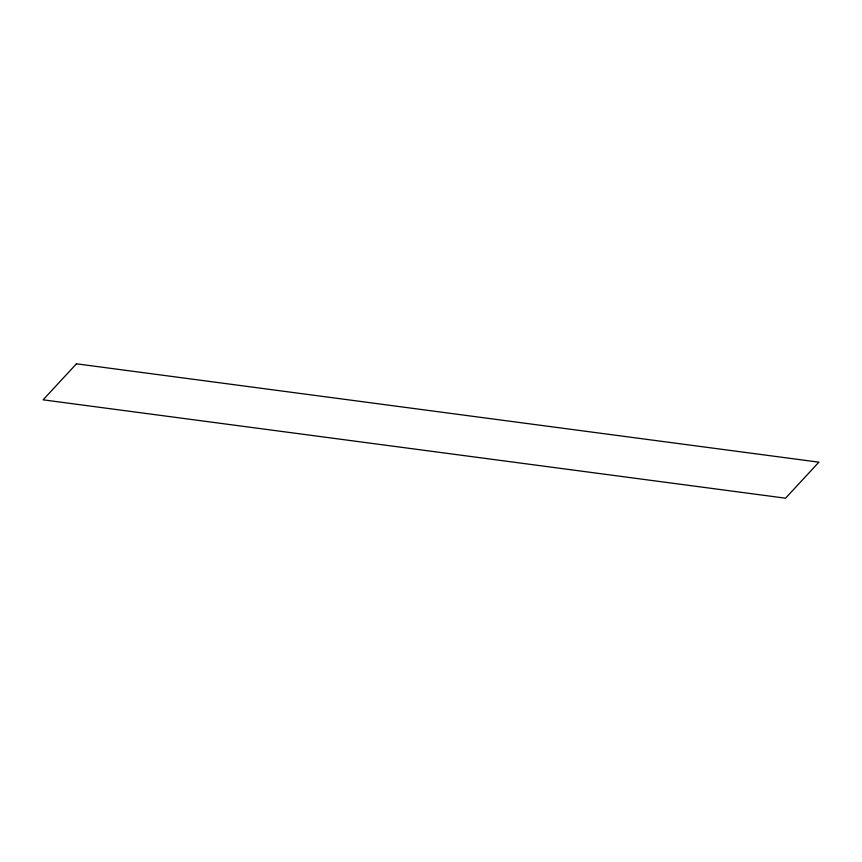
<?xml version="1.0" encoding="UTF-8"?>
<svg xmlns="http://www.w3.org/2000/svg" width="862" height="862" viewBox="0 0 862 862"><rect width="100%" height="100%" fill="white"/><g stroke="black" fill="none" stroke-linecap="round" stroke-linejoin="round"><path stroke-width="1.29" d="M76.449 363.807L43.1 399.828L785.551 498.193L818.9 462.172L76.449 363.807"/></g></svg>
